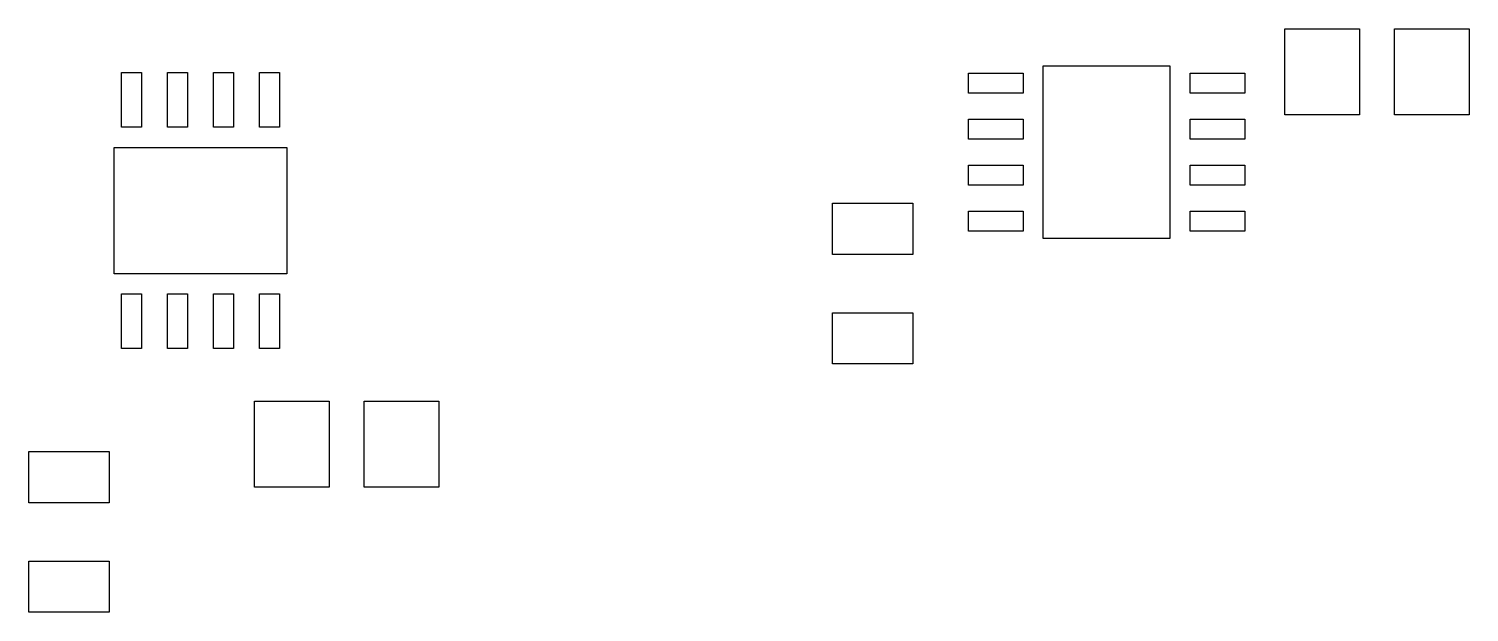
# Model space of a CAD drawing. Extents: x 110 to 135.1, y -148.1 to -105.3.
# Drawn here: x 110.05 to 135.08, y -115.44 to -105.3 of the extents above.
import ezdxf

# ---------------------------------------------------------------- set-up
doc = ezdxf.new("R2010")
doc.units = 0
doc.header["$MEASUREMENT"] = 0
doc.layers.add('BLACK', color=7, linetype='CONTINUOUS')

msp = doc.modelspace()

# ---------------------------------------------------------------- linework, layer by layer
at = {"layer": 'Black'}
for p, q in [((131.874, -106.794), (131.874, -105.296)), ((131.874, -105.296), (133.175, -105.296)), ((133.175, -105.296), (133.175, -106.794)), ((133.779, -106.794), (133.779, -105.296)), ((133.779, -105.296), (135.08, -105.296)), ((135.08, -105.296), (135.08, -106.794)), ((111.655, -107.008), (111.655, -106.058)), ((111.655, -106.058), (112.005, -106.058)), ((112.005, -106.058), (112.005, -107.008)), ((112.455, -107.008), (112.455, -106.058)), ((112.455, -106.058), (112.805, -106.058)), ((112.805, -106.058), (112.805, -107.008)), ((113.255, -107.008), (113.255, -106.058)), ((113.255, -106.058), (113.605, -106.058)), ((113.605, -106.058), (113.605, -107.008)), ((114.055, -107.008), (114.055, -106.058)), ((114.055, -106.058), (114.405, -106.058)), ((114.405, -106.058), (114.405, -107.008)), ((126.378, -106.417), (126.378, -106.067)), ((126.378, -106.067), (127.328, -106.067)), ((127.328, -106.067), (127.328, -106.417)), ((127.678, -108.942), (127.678, -105.942)), ((127.678, -105.942), (129.878, -105.942)), ((129.878, -105.942), (129.878, -108.942)), ((130.228, -106.417), (130.228, -106.067)), ((130.228, -106.067), (131.178, -106.067)), ((131.178, -106.067), (131.178, -106.417)), ((127.328, -106.417), (126.378, -106.417)), ((131.178, -106.417), (130.228, -106.417)), ((126.378, -107.217), (126.378, -106.867)), ((126.378, -106.867), (127.328, -106.867)), ((127.328, -106.867), (127.328, -107.217)), ((130.228, -107.217), (130.228, -106.867)), ((130.228, -106.867), (131.178, -106.867)), ((131.178, -106.867), (131.178, -107.217)), ((133.175, -106.794), (131.874, -106.794)), ((135.08, -106.794), (133.779, -106.794)), ((112.005, -107.008), (111.655, -107.008)), ((112.805, -107.008), (112.455, -107.008)), ((113.605, -107.008), (113.255, -107.008)), ((114.405, -107.008), (114.055, -107.008)), ((111.53, -109.558), (111.53, -107.358)), ((111.53, -107.358), (114.53, -107.358)), ((114.53, -107.358), (114.53, -109.558)), ((127.328, -107.217), (126.378, -107.217)), ((131.178, -107.217), (130.228, -107.217)), ((126.378, -108.017), (126.378, -107.667)), ((126.378, -107.667), (127.328, -107.667)), ((127.328, -107.667), (127.328, -108.017)), ((130.228, -108.017), (130.228, -107.667)), ((130.228, -107.667), (131.178, -107.667)), ((131.178, -107.667), (131.178, -108.017)), ((127.328, -108.017), (126.378, -108.017)), ((131.178, -108.017), (130.228, -108.017)), ((124.015, -109.22), (124.015, -108.331)), ((124.015, -108.331), (125.412, -108.331)), ((125.412, -108.331), (125.412, -109.22)), ((126.378, -108.817), (126.378, -108.467)), ((126.378, -108.467), (127.328, -108.467)), ((127.328, -108.467), (127.328, -108.817)), ((130.228, -108.817), (130.228, -108.467)), ((130.228, -108.467), (131.178, -108.467)), ((131.178, -108.467), (131.178, -108.817)), ((127.328, -108.817), (126.378, -108.817)), ((131.178, -108.817), (130.228, -108.817)), ((129.878, -108.942), (127.678, -108.942)), ((125.412, -109.22), (124.015, -109.22)), ((114.53, -109.558), (111.53, -109.558)), ((111.655, -110.858), (111.655, -109.908)), ((111.655, -109.908), (112.005, -109.908)), ((112.005, -109.908), (112.005, -110.858)), ((112.455, -110.858), (112.455, -109.908)), ((112.455, -109.908), (112.805, -109.908)), ((112.805, -109.908), (112.805, -110.858)), ((113.255, -110.858), (113.255, -109.908)), ((113.255, -109.908), (113.605, -109.908)), ((113.605, -109.908), (113.605, -110.858)), ((114.055, -110.858), (114.055, -109.908)), ((114.055, -109.908), (114.405, -109.908)), ((114.405, -109.908), (114.405, -110.858)), ((124.015, -111.125), (124.015, -110.236)), ((124.015, -110.236), (125.412, -110.236)), ((125.412, -110.236), (125.412, -111.125)), ((112.005, -110.858), (111.655, -110.858)), ((112.805, -110.858), (112.455, -110.858)), ((113.605, -110.858), (113.255, -110.858)), ((114.405, -110.858), (114.055, -110.858)), ((125.412, -111.125), (124.015, -111.125)), ((113.967, -113.271), (113.967, -111.773)), ((113.967, -111.773), (115.268, -111.773)), ((115.268, -111.773), (115.268, -113.271)), ((115.872, -113.271), (115.872, -111.773)), ((115.872, -111.773), (117.173, -111.773)), ((117.173, -111.773), (117.173, -113.271)), ((110.045, -113.538), (110.045, -112.649)), ((110.045, -112.649), (111.442, -112.649)), ((111.442, -112.649), (111.442, -113.538)), ((115.268, -113.271), (113.967, -113.271)), ((117.173, -113.271), (115.872, -113.271)), ((111.442, -113.538), (110.045, -113.538)), ((110.045, -115.443), (110.045, -114.554)), ((110.045, -114.554), (111.442, -114.554)), ((111.442, -114.554), (111.442, -115.443)), ((111.442, -115.443), (110.045, -115.443))]:
    msp.add_line(p, q, dxfattribs=at)

doc.saveas('drawing.dxf')
